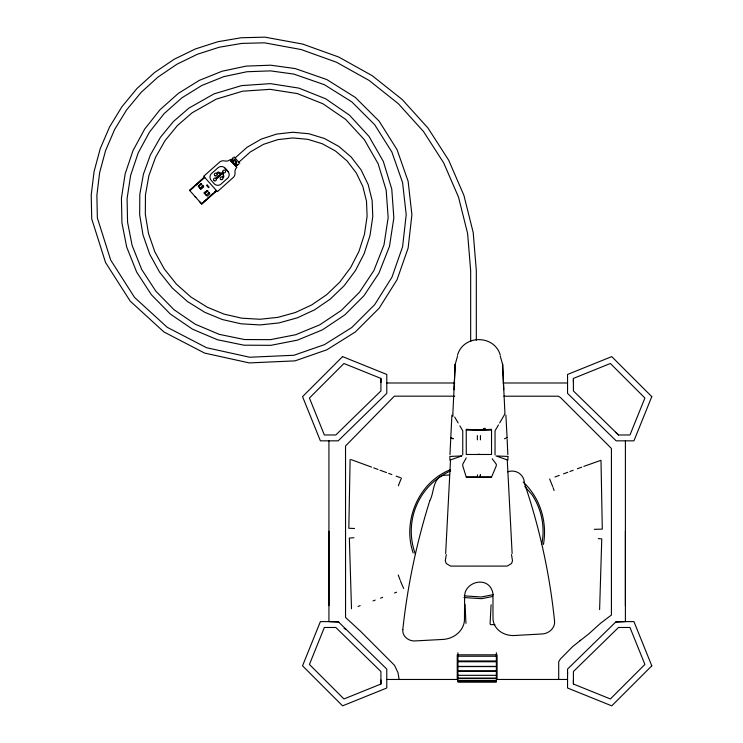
<?xml version="1.0" encoding="UTF-8"?>
<svg xmlns="http://www.w3.org/2000/svg" width="743" height="743" viewBox="0 0 743 743"><rect width="100%" height="100%" fill="white"/><g stroke="black" fill="none" stroke-linecap="round" stroke-linejoin="round"><path stroke-width="1.11" d="M328.926 531.226L328.926 621.612L338.827 622.253L338.176 621.612L320.391 621.612L302.54 665.821L342.569 705.85L386.778 688.009L386.778 669.081L338.176 621.612M380.918 684.034L380.918 671.523L335.808 627.473L324.357 627.473L309.432 664.446L343.944 698.959L380.918 684.034L380.918 679.994M380.918 382.459L380.918 378.419L343.944 363.494L309.432 398.016L324.357 434.98L335.808 434.98L380.918 390.929L380.918 378.419M470.672 341.436L470.672 270.824L467.607 233.441L458.533 197.164L443.673 162.856L423.426 131.418L398.341 103.686L369.076 80.411L336.412 62.208L301.212 49.558L264.499 42.815L241.744 43.41L219.213 47.236L197.452 54.23L176.908 64.232L157.99 77.049L141.077 92.429L126.524 110.038L114.608 129.551L105.59 150.55L99.636 172.608L96.878 195.298L97.361 217.94L110.716 260.124L134.548 297.432L167.231 327.31L206.526 347.705L249.769 357.244L293.959 355.256L324.394 344.668L351.792 327.505L374.676 304.676L391.895 277.315L402.585 246.806L406.207 214.69L402.585 182.564L391.895 152.064L374.676 124.703L351.792 101.875L324.394 84.711L293.838 74.077L270.471 70.873L246.871 71.746L223.764 76.65L201.845 85.464L181.775 97.909L164.138 113.614L149.464 132.124L138.198 152.882L130.657 175.264L127.081 198.613L127.573 222.222L132.115 245.385L141.699 269.458L155.816 291.154L173.918 309.655L195.307 324.236L219.148 334.331L244.512 339.542L270.396 339.662L295.798 334.703L319.741 324.84L341.269 310.463L359.547 292.138L373.868 270.591L383.992 244.902L388.162 217.625L386.165 190.106L378.122 163.72L364.414 139.777L345.736 119.465L323.019 103.816L297.386 93.599L270.127 89.327L242.608 91.203L216.185 99.153L192.149 112.787L177.475 125.474L165.132 140.501L155.51 157.405L148.888 175.682L145.461 194.824L145.322 214.272L148.479 233.46L154.841 251.831L164.222 268.864L176.351 284.067L190.877 296.986L207.381 307.268L224.145 314.15L241.8 318.18L259.883 319.258L277.901 317.354L295.361 312.515L311.791 304.881L326.734 294.646L339.802 282.099L350.631 267.573L358.934 251.468L364.469 234.221L367.107 216.324L366.503 201.186L362.844 186.521L356.259 172.905L347.037 160.925L335.557 151.07L322.313 143.77L307.853 139.331L292.798 137.938L277.771 139.638L263.412 144.374L250.317 151.944L238.828 162.225M476.319 340.164L476.319 270.591L473.198 232.513L463.901 195.344L448.67 160.182L427.931 127.963L402.223 99.543L372.224 75.693L338.752 57.044L302.689 44.078L264.935 37.15L241.196 37.763L217.866 41.729L195.344 48.964L174.066 59.319L154.479 72.591L136.972 88.51L121.908 106.751L109.574 126.942L100.231 148.684L94.073 171.531L91.213 195.019L91.723 218.879L105.552 262.539L130.183 301.11L163.962 331.982L204.585 353.074L249.276 362.918L295.036 360.866L326.855 349.795L355.33 331.963L379.125 308.224L397.022 279.786L408.13 248.078L411.901 214.69L408.13 181.301L397.022 149.594L379.125 121.155L355.33 97.417L326.855 79.585L295.157 68.551L270.749 65.208L246.174 66.108L222.111 71.226L199.282 80.393L178.376 93.358L160.014 109.723L144.736 128.994L132.997 150.615L125.14 173.927L121.425 198.242L121.936 222.835L126.672 246.992L136.656 272.068L151.377 294.711L170.277 314.01L192.586 329.223L217.467 339.755L243.918 345.189L270.926 345.319L297.441 340.145L322.406 329.855L344.873 314.856L363.949 295.733L378.902 273.22L389.481 246.388L393.846 217.857L391.765 189.066L383.342 161.463L369.011 136.415L349.47 115.174L325.703 98.8L298.89 88.111L270.378 83.643L241.586 85.612L213.947 93.915L188.88 108.144L173.407 121.518L160.451 137.288L150.355 155.018L143.408 174.215L139.814 194.304L139.665 214.708L142.981 234.853L149.659 254.134L159.504 272.012L172.227 287.968L187.477 301.537L204.799 312.32L222.426 319.555L241.001 323.799L260.013 324.932L278.959 322.926L297.321 317.837L314.595 309.812L330.319 299.048L344.055 285.851L355.451 270.582L364.172 253.642L370.005 235.503L372.772 216.631L372.132 200.387L368.184 184.58L361.098 169.915L351.16 157.005L338.799 146.399L324.533 138.542L308.958 133.759L292.742 132.254L276.554 134.093L261.09 139.192L246.982 147.346L235.067 158.008M567.55 675.09L567.55 672.155M573.41 684.034L573.41 671.523L618.51 627.473L629.971 627.473L644.896 664.446L610.375 698.959L573.41 684.034L573.41 679.994M573.41 378.419L573.41 390.929L618.51 434.98L629.971 434.98L644.896 398.016L610.375 363.494L573.41 378.419L573.41 382.459M625.402 531.226L625.402 621.612L615.492 622.253M350.12 459.434L348.82 528.273L354.513 528.477M402.836 629.618C402 636.417 409.003 641.562 415.346 640.912L442.902 639.426A25.086 25.086 0 0 0 451.131 637.559C458.394 634.615 464.394 627.649 464.477 619.56L464.607 596.573C464.375 582.28 486.219 575.909 491.94 590.063A12.334 12.334 0 0 1 492.98 595.022L492.98 618A16.058 16.058 0 0 0 494.615 625.067C498.191 632.321 506.624 635.999 514.444 635.506L542 633.974A14.702 14.702 0 0 0 547.089 632.757C551.529 630.863 555.077 626.293 554.575 621.306A625.69 625.69 0 0 0 524.456 483.266M599.61 609.604L601.765 538.916L598.291 538.582M449.952 454.642L451.893 415.114M452.868 416.414L452.97 414.102M454.066 389.713L455.199 364.349L457.549 356.046M452.858 413.507L455.199 364.349L455.199 367.256M445.661 553.498L450.509 460.307M490.092 623.906L491.086 604.728M543.458 544.415C547.433 521.837 540.142 497.736 523.183 482.068M446.292 554.566L445.28 560.835L446.264 563.528L450.602 566.101L507.19 566.092L511.528 563.528L512.512 560.835L511.5 554.566M429.677 500.912C434.116 493.445 432.38 480.693 441.175 476.161A10.811 10.811 0 0 1 445.011 475.232L449.58 474.981M478.901 477.117L491.532 477.117L496.287 465.833L496.287 464.217L492.21 458.784M457.549 354.978C463.548 334.526 494.244 334.526 500.243 354.978M466.26 457.883L462.75 464.217L462.75 465.815L466.27 477.127L491.532 477.117M498.488 424.912L495.042 430.81L495.042 454.902M499.64 422.953L504.822 414.102M236.906 165.41L237.426 164.918L235.81 163.116L235.29 163.599M232.661 158.528L233.181 158.045M222.816 172.915L216.241 178.84L215.758 178.292L220.522 174.001L218.089 172.989L217.03 173.927L216.538 173.379L218.173 171.921L221.358 173.249L222.826 171.93L223.866 176.704L222.798 177.651L222.306 177.103L223.374 176.156L222.816 172.915L216.241 178.84M232.522 160.497L233.051 160.024M232.438 162.541L232.02 162.067L232.55 161.602L234.76 164.073L234.249 164.574L229.949 159.754A5.898 5.898 0 0 1 224.72 160.962A5.944 5.944 0 0 0 219.974 161.788L203.675 176.249L217.402 191.657L233.636 177.131A5.944 5.944 0 0 0 235.002 172.506A5.898 5.898 0 0 1 236.813 167.454L232.438 162.541L232.968 162.067M234.556 160.646L235.085 160.172M233.924 164.203L234.416 163.683M236.005 162.262L236.534 161.788M236.014 164.407L236.543 163.934M204.371 177.038L189.502 190.292L201.827 204.13L216.705 190.867M204.631 177.326L189.762 190.579L193.951 186.967M195.604 185.499L204.696 177.401M198.316 186.874L201.622 183.93M230.534 160.404L231.027 160.962L230.534 160.404L231.064 159.94M230.627 160.516L231.157 160.042M199.737 188.471L203.043 185.527M200.313 189.112L203.619 186.168M203.851 193.087L205.505 191.62M204.529 193.839L207.826 190.895M235.93 166.469L236.469 165.986M205.941 195.437L209.247 192.493M205.635 200.081L201.502 203.758L199.338 201.325M207.288 198.604L213.074 193.459M214.727 191.982L216.38 190.505M201.567 203.833L216.445 190.579M233.079 161.129L233.618 160.655L232.132 159.002L231.593 159.466L233.497 161.593M238.048 164.547L238.587 164.082M231.686 159.569L232.225 159.104M580.014 640.661L580.543 640.252M450.49 469.66C418.615 482.114 402.223 520.927 413.154 552.959M504.46 438.769L507.005 437.627M358.024 606.437L360.169 605.647M373.032 600.901L375.178 600.112M380.537 598.134L382.682 597.344M394.477 592.998L396.623 592.208M554.975 476.978L559.256 475.409M563.528 473.839L567.801 472.269M569.937 471.48L573.15 470.31M577.422 468.74L581.695 467.171M583.831 466.381L600.994 460.288L602.294 529.127L594.326 529.332M479.606 454.317L478.176 454.317M493.482 594.595L481.473 596.982L464.301 595.858M492.655 596.48L481.585 598.682L463.976 597.53M483.312 428.59L485.448 428.339M507.618 471.805C515.828 469.009 524.214 474.396 524.447 483.266M466.27 477.127L477.48 477.117L477.48 474.879M386.778 382.989L454.772 382.989M503.113 382.989L567.55 382.989M454.716 396.168L394.347 396.168L345.532 445.976L345.551 617.433L360.792 631.531L394.542 665.347L397.997 672.684L399.13 679.464M503.865 396.205L558.43 396.205L560.64 397.681L611.424 448.466L611.424 615.037L600.595 623.219L588.985 633.714L572.565 646.67L560.343 659.087L558.708 661.744L558.708 679.464M466.26 430.151L491.532 430.151M353.984 537.728L349.349 538.062L351.504 608.749M490.334 624.64L494.903 624.64M457.948 656.236L496.37 656.236M457.948 660.964L496.37 660.964M457.948 661.744L496.37 661.744M457.948 666.378L496.37 666.378M457.948 666.592L496.37 666.592M457.948 671.013L496.37 671.013M457.948 671.217L496.37 671.217M457.948 675.322L496.37 675.322M457.948 678.08L496.37 678.08M457.948 678.6L496.37 678.6M386.778 679.464L457.242 679.464L457.242 654.824L497.086 654.824L497.086 679.464L567.55 679.464M457.948 680.857L496.37 680.857M457.948 681.22L496.37 681.22M457.948 681.721L496.37 681.721M450.695 438.147L453.332 438.769L450.787 437.627M351.253 459.648L371.556 467.096M373.692 467.886L377.973 469.455M380.11 470.235L386.518 472.585M388.654 473.375L391.858 474.554M396.14 476.124L400.412 477.684M344.074 628.439L346.089 629.349M615.696 432.231L618.51 434.98M234.082 156.912L239.813 163.321M233.023 157.86L232.503 158.343M238.754 164.268L238.215 164.732M234.946 163.209L236.998 165.513M230.897 159.754L231.992 160.971M236.636 166.163L235.837 166.358L235.02 165.448M195.121 196.598L195.827 197.387M232.02 162.067L230.72 160.618M524.864 486.535L531.951 494.624A65.895 65.895 0 0 1 541.796 544.09M225.045 168.15L228.305 171.865A4.969 4.969 0 0 1 227.952 177.911L220.597 184.468A4.969 4.969 0 0 1 214.551 184.115L210.836 179.945A4.969 4.969 0 0 1 211.179 173.908L218.033 167.751A4.969 4.969 0 0 1 225.045 168.15L228.305 171.865M454.697 417.055L458.152 422.953M459.88 425.897L462.75 430.81L462.75 454.902M549.634 478.938L552.727 486.619M553.117 487.584L554.083 490.538M500.243 356.046L502.593 364.349L504.934 413.507M491.532 441.231L491.532 441.704M505.899 415.114L507.097 438.147M507.283 460.307L512.131 553.498M465.007 604.282L465.963 623.358M507.153 439.401L507.84 454.642M503.726 389.713L502.593 364.349L502.593 366.29M625.402 440.84L625.402 605.619M496.37 652.716L496.37 681.916L457.948 681.916L457.948 652.716M480.433 435.547L480.433 439.847M477.359 435.547L477.359 439.847M328.926 440.84L328.926 605.619M402.78 629.618A670.084 670.084 0 0 1 429.733 500.931M415.532 554.557A65.895 65.895 0 0 1 450.639 470.904M403.69 588.502A131.112 123.412 74 0 1 400.431 580.868M400.059 579.902A131.112 123.412 74 0 1 398.285 575.026M398.359 485.755A131.112 124.044 -79.4 0 1 401.48 478.083M480.322 474.879L480.322 477.117L480.322 474.879M651.787 396.641L633.937 440.84L616.151 440.84L567.55 393.372L567.55 374.453L611.749 356.612L651.787 396.641M342.569 356.612L302.54 396.641L320.391 440.84L338.176 440.84L386.778 393.372L386.778 374.453L342.569 356.612M651.787 665.821L611.749 705.85L567.55 688.009L567.55 669.081L616.151 621.612L633.937 621.612L651.787 665.821M234.667 159.699L234.147 160.182L236.339 162.643L236.878 162.169L234.667 159.699M200.824 183.651L198.167 186.019L201.009 189.205L203.666 186.837L200.824 183.651M207.195 185.026L206.665 185.499L208.56 187.626L209.089 187.152L207.195 185.026M207.009 190.598L204.353 192.966L207.195 196.152L209.851 193.784L207.009 190.598M461.747 455.951L449.877 460.131L449.877 456.443L461.747 455.951M479.69 430.048L466.26 429.315L466.26 454.475L491.532 454.475L491.532 429.305L479.69 430.048M507.915 456.443L496.045 455.951L507.915 460.131L507.915 456.443M223.216 172.552A1.421 1.421 0 0 0 225.566 171.809A1.421 1.421 0 0 0 223.745 170.147A1.421 1.421 0 0 0 223.216 172.552M220.745 179.481A1.421 1.421 0 0 0 222.946 178.376A1.421 1.421 0 0 0 220.885 177.02A1.421 1.421 0 0 0 220.745 179.481M214.978 175.757A1.421 1.421 0 0 0 217.179 174.651A1.421 1.421 0 0 0 215.117 173.295A1.421 1.421 0 0 0 214.978 175.757M214.188 180.67A1.421 1.421 0 0 0 216.399 179.565A1.421 1.421 0 0 0 214.337 178.209A1.421 1.421 0 0 0 214.188 180.67"/></g></svg>
